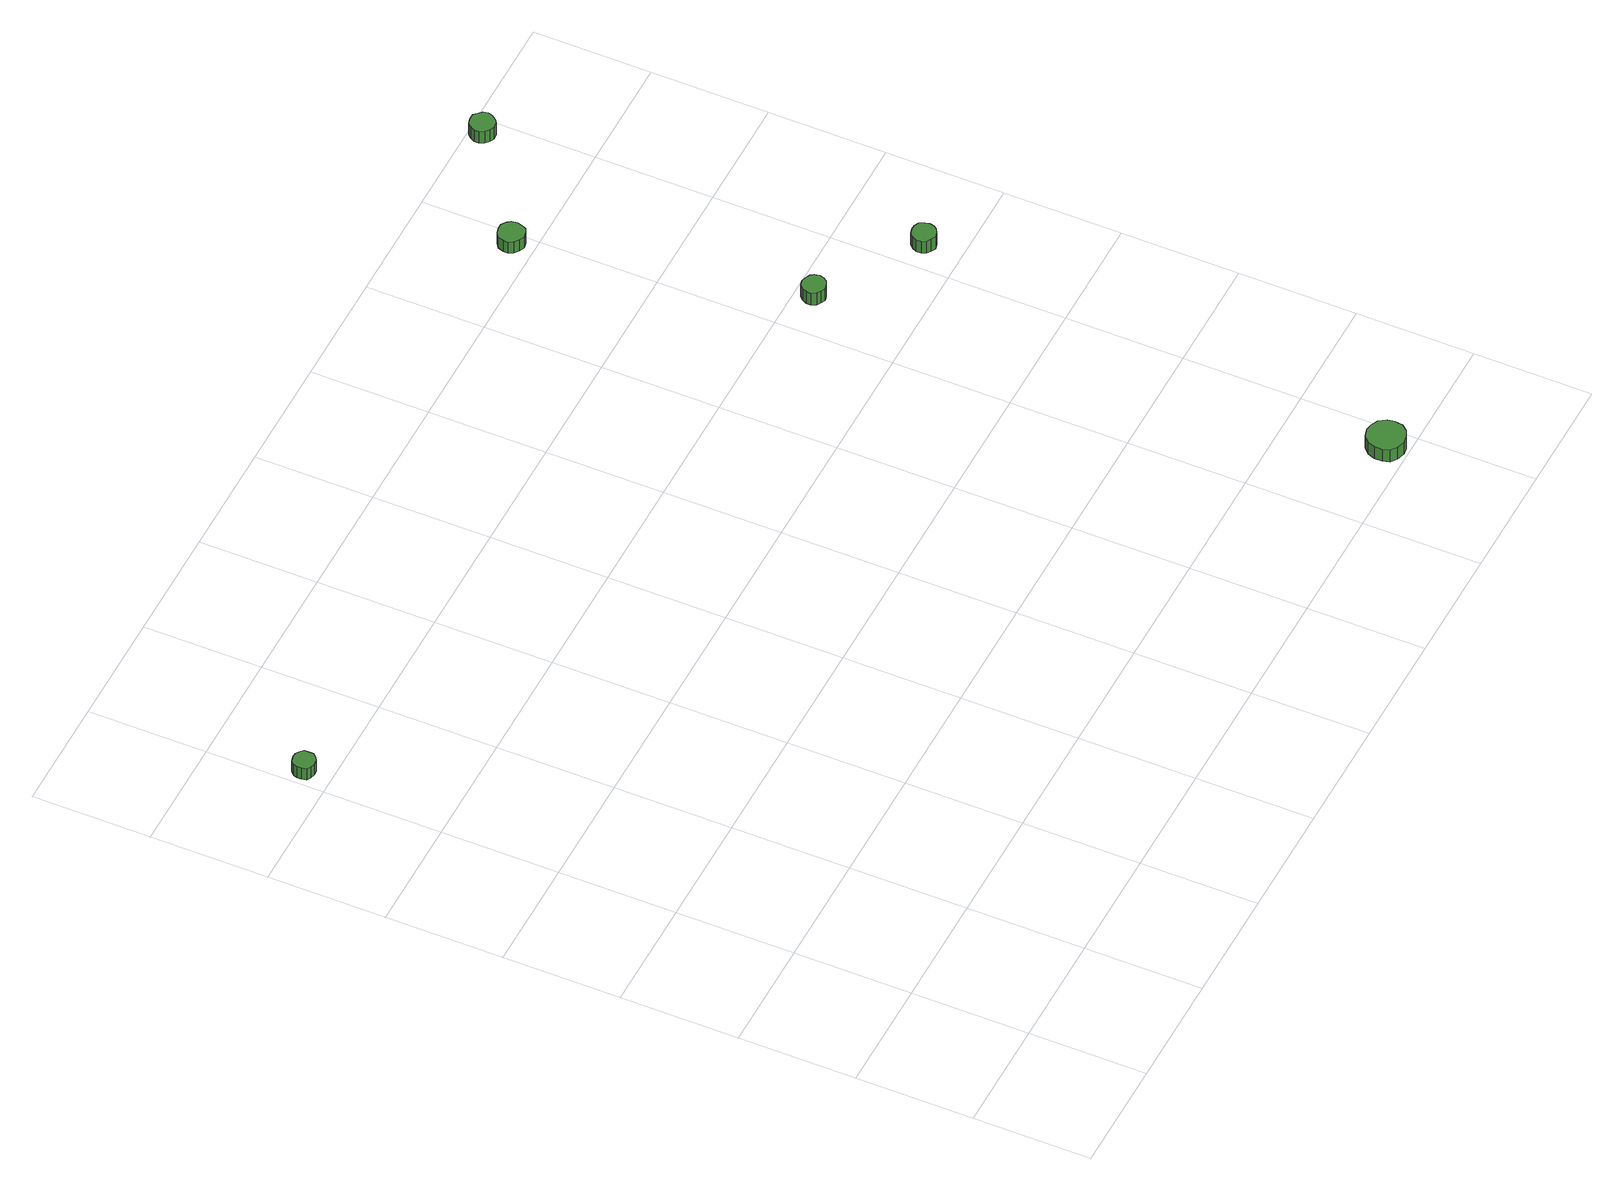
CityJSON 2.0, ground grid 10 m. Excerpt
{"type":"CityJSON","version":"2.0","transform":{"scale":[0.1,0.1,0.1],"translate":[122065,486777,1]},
"CityObjects":{
"tree1":{"type":"SolitaryVegetationObject","attributes":{"function":"something"},"geometry":[{"type":"MultiSurface","lod":"1","boundaries":[[[0,1,2,3,4,5,6,7,8,9,10,11,12,13,14]],[[15,16,17,18,19,20,21,22,23,24,25,26,27,28,29]],[[0,29,28,1]],[[1,28,27,2]],[[2,27,26,3]],[[3,26,25,4]],[[4,25,24,5]],[[5,24,23,6]],[[6,23,22,7]],[[7,22,21,8]],[[8,21,20,9]],[[9,20,19,10]],[[10,19,18,11]],[[11,18,17,12]],[[12,17,16,13]],[[13,16,15,14]],[[14,15,29,0]]]}]},
"tree2":{"type":"SolitaryVegetationObject","attributes":{"function":"something"},"geometry":[{"type":"MultiSurface","lod":"1","boundaries":[[[30,31,32,33,34,35,36,37,38,39,40,41,42,43,44]],[[45,46,47,48,49,50,51,52,53,54,55,56,57,58,59]],[[30,59,58,31]],[[31,58,57,32]],[[32,57,56,33]],[[33,56,55,34]],[[34,55,54,35]],[[35,54,53,36]],[[36,53,52,37]],[[37,52,51,38]],[[38,51,50,39]],[[39,50,49,40]],[[40,49,48,41]],[[41,48,47,42]],[[42,47,46,43]],[[43,46,45,44]],[[44,45,59,30]]]}]},
"tree3":{"type":"SolitaryVegetationObject","attributes":{"function":"something"},"geometry":[{"type":"MultiSurface","lod":"1","boundaries":[[[60,61,62,63,64,65,66,67,68,69,70,71,72,73,74]],[[75,76,77,78,79,80,81,82,83,84,85,86,87,88,89]],[[60,89,88,61]],[[61,88,87,62]],[[62,87,86,63]],[[63,86,85,64]],[[64,85,84,65]],[[65,84,83,66]],[[66,83,82,67]],[[67,82,81,68]],[[68,81,80,69]],[[69,80,79,70]],[[70,79,78,71]],[[71,78,77,72]],[[72,77,76,73]],[[73,76,75,74]],[[74,75,89,60]]]}]},
"tree4":{"type":"SolitaryVegetationObject","attributes":{"function":"something"},"geometry":[{"type":"MultiSurface","lod":"1","boundaries":[[[90,91,92,93,94,95,96,97,98,99,100,101,102,103,104]],[[105,106,107,108,109,110,111,112,113,114,115,116,117,118,119]],[[90,119,118,91]],[[91,118,117,92]],[[92,117,116,93]],[[93,116,115,94]],[[94,115,114,95]],[[95,114,113,96]],[[96,113,112,97]],[[97,112,111,98]],[[98,111,110,99]],[[99,110,109,100]],[[100,109,108,101]],[[101,108,107,102]],[[102,107,106,103]],[[103,106,105,104]],[[104,105,119,90]]]}]},
"tree5":{"type":"SolitaryVegetationObject","attributes":{"function":"something"},"geometry":[{"type":"MultiSurface","lod":"1","boundaries":[[[120,121,122,123,124,125,126,127,128,129,130,131,132,133,134]],[[135,136,137,138,139,140,141,142,143,144,145,146,147,148,149]],[[120,149,148,121]],[[121,148,147,122]],[[122,147,146,123]],[[123,146,145,124]],[[124,145,144,125]],[[125,144,143,126]],[[126,143,142,127]],[[127,142,141,128]],[[128,141,140,129]],[[129,140,139,130]],[[130,139,138,131]],[[131,138,137,132]],[[132,137,136,133]],[[133,136,135,134]],[[134,135,149,120]]]}]},
"tree6":{"type":"SolitaryVegetationObject","attributes":{"function":"something"},"geometry":[{"type":"MultiSurface","lod":"1","boundaries":[[[150,151,152,153,154,155,156,157,158,159,160,161,162,163,164]],[[165,166,167,168,169,170,171,172,173,174,175,176,177,178,179]],[[150,179,178,151]],[[151,178,177,152]],[[152,177,176,153]],[[153,176,175,154]],[[154,175,174,155]],[[155,174,173,156]],[[156,173,172,157]],[[157,172,171,158]],[[158,171,170,159]],[[159,170,169,160]],[[160,169,168,161]],[[161,168,167,162]],[[162,167,166,163]],[[163,166,165,164]],[[164,165,179,150]]]}]}
},
"vertices":[
[23,623,13],[23,627,13],[20,630,13],[17,632,13],[13,632,13],[9,631,13],[6,628,13],[5,625,13],[5,621,13],[6,617,13],[9,615,13],[13,614,13],[17,614,13],[20,616,13],[23,619,13],[23,619,1],[20,616,1],[17,614,1],[13,614,1],[9,615,1],[6,617,1],[5,621,1],[5,625,1],[6,628,1],[9,631,1],[13,632,1],[17,632,1],[20,630,1],[23,627,1],[23,623,1],
[698,19,13],[697,25,13],[693,31,13],[687,34,13],[681,35,13],[674,33,13],[669,28,13],[667,22,13],[667,15,13],[669,9,13],[674,5,13],[681,3,13],[687,4,13],[693,7,13],[697,12,13],[697,12,0],[693,7,0],[687,4,0],[681,3,0],[674,5,0],[669,9,0],[667,15,0],[667,22,0],[669,28,0],[674,33,0],[681,35,0],[687,34,0],[693,31,0],[697,25,0],[698,19,0],
[645,483,18],[644,487,18],[642,490,18],[638,492,18],[634,493,18],[630,492,18],[627,489,18],[625,485,18],[625,481,18],[627,477,18],[630,475,18],[634,473,18],[638,474,18],[642,476,18],[644,479,18],[644,479,5],[642,476,5],[638,474,5],[634,473,5],[630,475,5],[627,477,5],[625,481,5],[625,485,5],[627,489,5],[630,492,5],[634,493,5],[638,492,5],[642,490,5],[644,487,5],[645,483,5],
[599,718,15],[598,723,15],[596,726,15],[592,729,15],[587,729,15],[583,728,15],[579,725,15],[577,720,15],[577,716,15],[579,712,15],[583,709,15],[587,707,15],[592,708,15],[596,710,15],[598,714,15],[598,714,3],[596,710,3],[592,708,3],[587,707,3],[583,709,3],[579,712,3],[577,716,3],[577,720,3],[579,725,3],[583,728,3],[587,729,3],[592,729,3],[596,726,3],[598,723,3],[599,718,3],
[731,430,18],[730,434,18],[728,438,18],[724,440,18],[720,440,18],[716,439,18],[713,436,18],[711,432,18],[711,428,18],[713,424,18],[716,422,18],[720,420,18],[724,421,18],[728,423,18],[730,426,18],[730,426,5],[728,423,5],[724,421,5],[720,420,5],[716,422,5],[713,424,5],[711,428,5],[711,432,5],[713,436,5],[716,439,5],[720,440,5],[724,440,5],[728,438,5],[730,434,5],[731,430,5],
[696,789,14],[695,793,14],[692,796,14],[689,799,14],[684,799,14],[680,798,14],[677,795,14],[675,791,14],[675,787,14],[677,783,14],[680,780,14],[684,778,14],[689,779,14],[692,781,14],[695,785,14],[695,785,1],[692,781,1],[689,779,1],[684,778,1],[680,780,1],[677,783,1],[675,787,1],[675,791,1],[677,795,1],[680,798,1],[684,799,1],[689,799,1],[692,796,1],[695,793,1],[696,789,1]
]}
